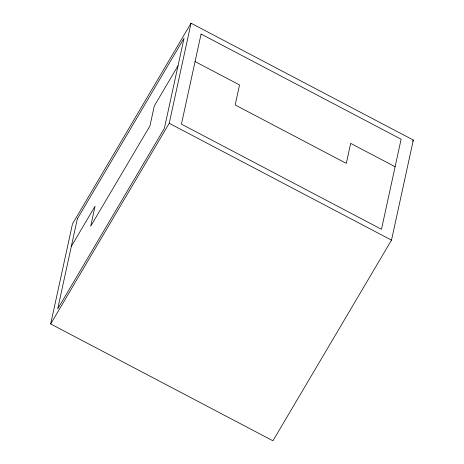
<?xml version="1.0" encoding="UTF-8"?>
<svg xmlns="http://www.w3.org/2000/svg" width="464" height="464" viewBox="0 0 464 464"><rect width="100%" height="100%" fill="white"/><g stroke="black" fill="none" stroke-linecap="round" stroke-linejoin="round"><path stroke-width="0.7" d="M50.675 323.947L72.5 223.857L191.052 23.2L413.325 140.053L391.5 240.143L272.948 440.8L50.675 323.947L169.227 123.291L191.052 23.2M71.334 246.355L95.045 206.219L90.683 226.241L149.953 125.912L154.321 105.891L178.031 65.76M412.589 141.294L413.325 140.053M195.071 61.567L239.528 84.941L235.161 104.957L346.301 163.38L350.662 143.364L395.119 166.733M169.227 123.291L391.5 240.143M77.337 218.828L57.693 308.914L164.389 128.319L184.034 38.239L77.337 218.828M201.074 34.046L181.43 124.132L381.478 229.291L401.116 139.212L201.074 34.046"/></g></svg>
